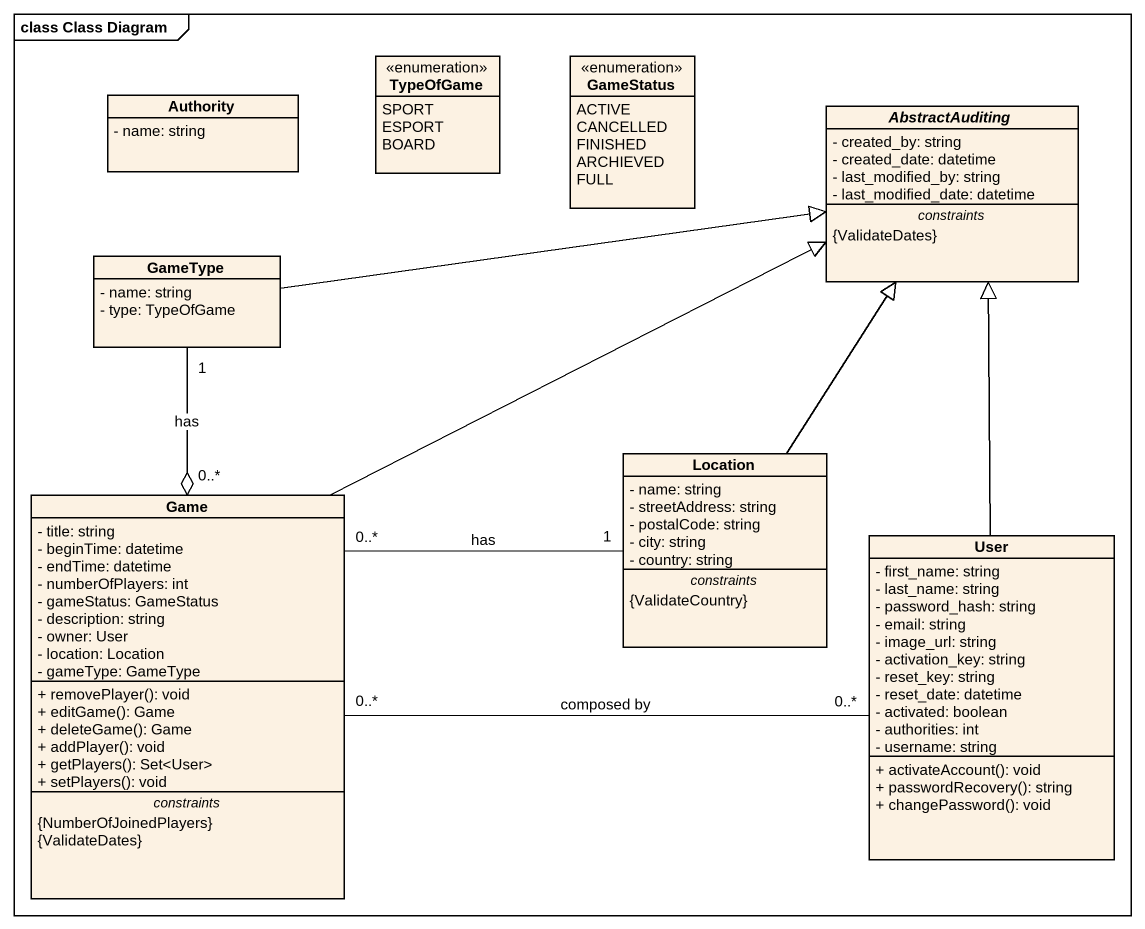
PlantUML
@startuml
mainframe class Class Diagram
hide circle
hide empty members
skinparam classAttributeIconSize 0
class Authority {
  - name: string
}
enum TypeOfGame {
  SPORT
  ESPORT
  BOARD
}
enum GameStatus {
  ACTIVE
  CANCELLED
  FINISHED
  ARCHIEVED
  FULL
}
abstract class AbstractAuditing {
  - created_by: string
  - created_date: datetime
  - last_modified_by: string
  - last_modified_date: datetime
  -- constraints --
  {ValidateDates}
}
class GameType {
  - name: string
  - type: TypeOfGame
}
class Location {
  - name: string
  - streetAddress: string
  - postalCode: string
  - city: string
  - country: string
  -- constraints --
  {ValidateCountry}
}
class Game {
  - title: string
  - beginTime: datetime
  - endTime: datetime
  - numberOfPlayers: int
  - gameStatus: GameStatus
  - description: string
  - owner: User
  - location: Location
  - gameType: GameType
  --
  + removePlayer(): void
  + editGame(): Game
  + deleteGame(): Game
  + addPlayer(): void
  + getPlayers(): Set<User>
  + setPlayers(): void
  -- constraints --
  {NumberOfJoinedPlayers}
  {ValidateDates}
}
class User {
  - first_name: string
  - last_name: string
  - password_hash: string
  - email: string
  - image_url: string
  - activation_key: string
  - reset_key: string
  - reset_date: datetime
  - activated: boolean
  - authorities: int
  - username: string
  + activateAccount(): void
  + passwordRecovery(): string
  + changePassword(): void
}
GameType -right-|> AbstractAuditing
GameType "1" --o "0..*" Game : has
Location -up-|> AbstractAuditing
Game -up-|> AbstractAuditing
Game "0..*" -right- "1" Location : has
Game "0..*" -right- "0..*" User : composed by
User -up-|> AbstractAuditing
@enduml
